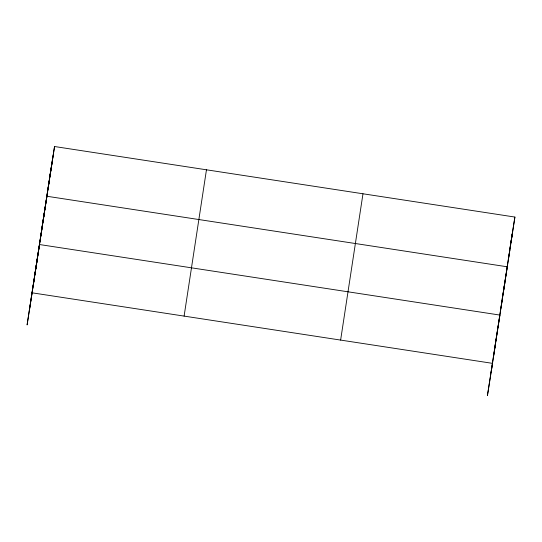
<?xml version="1.0" encoding="UTF-8"?>
<svg xmlns="http://www.w3.org/2000/svg" width="542" height="542" viewBox="0 0 542 542"><rect width="100%" height="100%" fill="white"/><g stroke="black" fill="none" stroke-linecap="round" stroke-linejoin="round"><path stroke-width="0.81" d="M50.657 171.076L27.1 324.943L54.546 146.523L514.9 217.057L491.086 372.55M29.532 309.584L53.089 155.71M184.104 316.101L206.461 169.795M340.627 340.085L362.984 193.779M512.244 233.812L487.454 395.477L492.543 363.357L32.188 292.829M49.457 178.643L54.546 146.523M50.555 172.295L52.012 163.101M48.021 188.873L49.478 179.687M41.856 228.385L46.944 196.265L507.298 266.8L502.21 298.92M40.569 237.64L42.025 228.453M43.028 221.549L44.485 212.362M34.478 276.664L39.566 244.544L499.92 315.078L497.868 328.052M35.65 269.828L37.107 260.641M33.191 285.925L34.647 276.732M509.812 249.171L510.652 243.88M511.011 241.61L514.9 217.057M508.376 259.408L509.832 250.214M510.91 242.83L512.366 233.636M503.382 292.084L504.839 282.89M500.923 308.174L502.38 298.988M494.832 347.198L497.746 328.811M493.545 356.453L495.002 347.266"/></g></svg>
